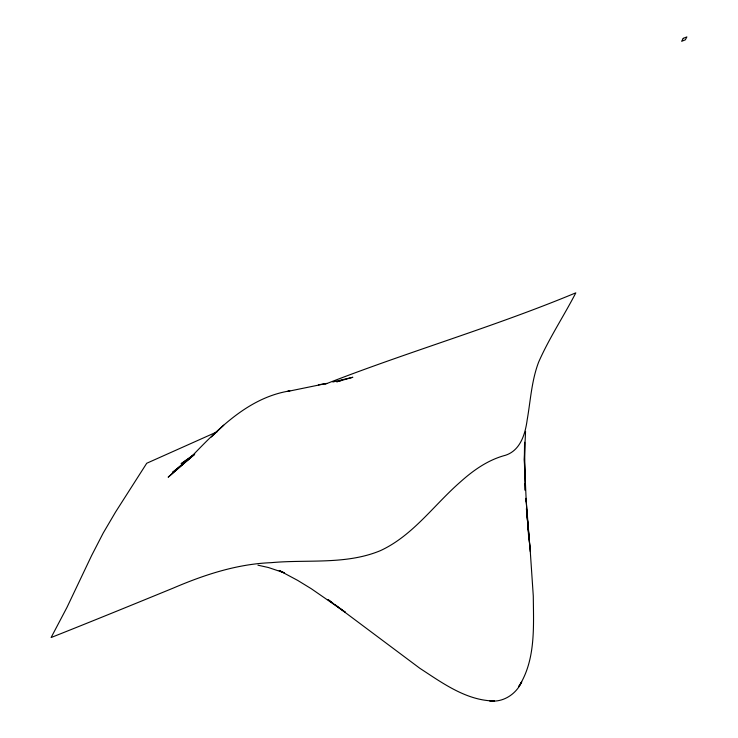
<?xml version="1.0" encoding="UTF-8"?>
<svg xmlns="http://www.w3.org/2000/svg" width="738" height="738" viewBox="0 0 738 738"><rect width="100%" height="100%" fill="white"/><g stroke="black" fill="none" stroke-linecap="round" stroke-linejoin="round"><path stroke-width="1.11" d="M525.548 431.343L524.349 459.589L525.207 490.373L525.087 483.519M326.906 383.382L287.525 391.463L289.84 390.891C247.857 397.561 217.147 429.959 189.122 459.082L191.345 456.96L168.163 477.2L193.633 454.986L172.378 472.532L194.057 454.903M211.354 436.997L223.725 425.18M194.758 453.981L181.096 463.75L194.232 454.645M217.073 431.822L146.733 463.261L115.571 512.024L103.219 533.03L91.632 555.529L67.001 607.328L51.106 637.531C91.955 621.331 132.637 604.726 173.31 588.066C204.361 574.754 237.018 564.007 271.049 562.679C307.451 559.284 345.781 565.022 380.374 550.668C412.939 535.622 433.843 505.078 460.244 482.062C473.492 470.143 488.215 459.774 505.622 455.226C520.502 450.3 525.29 433.833 527.172 419.904C530.557 400.568 531.591 380.559 538.657 362.063C549.21 338.078 563.795 316.095 575.825 292.838C493.667 327.035 408.013 351.731 325.209 384.184M342.487 380.144L336.722 381.804L352.847 377.266L332.81 381.998M318.419 384.821L324.517 383.806M489.774 701.1L494.34 700.989C466.305 700.639 442.422 682.991 419.802 668.268L328.142 599.717M491.425 701.063C504.395 701.949 516.471 693.499 521.729 681.866L518.482 686.977C535.88 660.381 533.546 626.58 533.288 596.092L530.29 551.618L526.434 508.713L530.29 551.618M257.94 565.188L268.401 567.513L284.545 572.919L279.195 570.502L297.682 580.4L311.261 588.712L345.347 612.272L335.356 604.939M328.087 599.597L332.626 602.937M529.949 547.78L526.01 498.307L528.722 538.03M526.268 501.997L524.349 459.589L524.57 442.256L524.958 476.665M683.231 38.358L681.635 41.31L685.298 39.852L686.894 36.9L683.231 38.358"/></g></svg>
